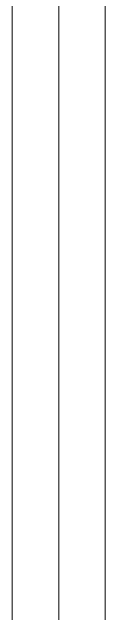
# Model space of a CAD drawing. Header units: inches. Extents: x 75782 to 87231, y -34126 to -18655.
# Drawn here: x 77003.96 to 77006.28, y -28403.57 to -28388.63 of the extents above; entities that cross this region are included whole.
import ezdxf

# ---------------------------------------------------------------- set-up
doc = ezdxf.new("R2010")
doc.units = ezdxf.units.IN
doc.header["$MEASUREMENT"] = 0
doc.layers.add('COMPONENTES', color=251, linetype='Continuous', lineweight=18)

# ---------------------------------------------------------------- blocks, each defined once
blk = doc.blocks.new('AK2-CM')
at = {"linetype": 'Continuous'}
for p, q in [((32195.59, 22609.506), (32195.59, 22413.427)), ((32195.59, 22609.506), (32195.59, 22413.427)), ((32193.265, 22608.05), (32193.265, 22412.926)), ((32193.265, 22608.05), (32193.265, 22412.926)), ((32197.893, 22413.098), (32197.893, 22607.533)), ((32197.893, 22413.098), (32197.893, 22607.533))]:
    blk.add_line(p, q, dxfattribs=at)

msp = doc.modelspace()

# ---------------------------------------------------------------- block references
at = {"layer": 'COMPONENTES', "xscale": 0.5, "yscale": 0.5, "zscale": 0.5}
msp.add_blockref('AK2-CM', (60907.332, -39634.849), dxfattribs=at)

doc.saveas('drawing.dxf')
